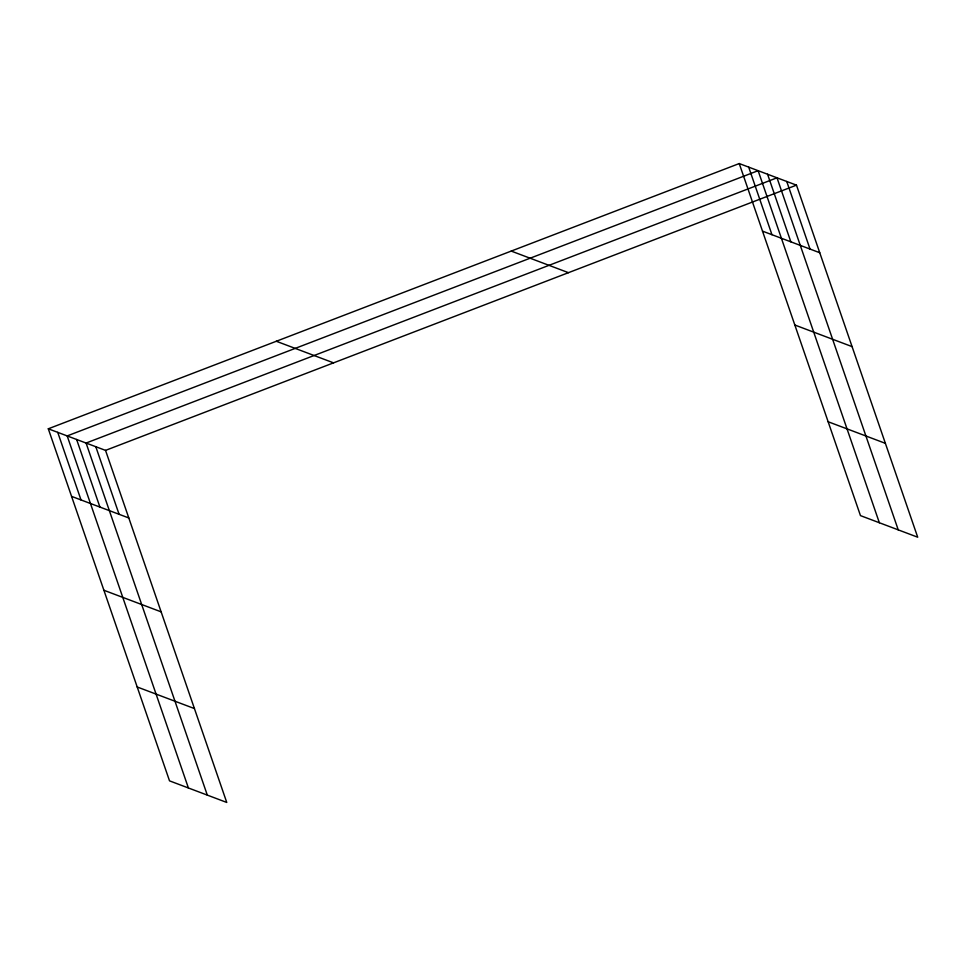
<?xml version="1.0" encoding="UTF-8"?>
<svg xmlns="http://www.w3.org/2000/svg" width="966" height="966" viewBox="0 0 966 966"><rect width="100%" height="100%" fill="white"/><g stroke="black" fill="none" stroke-linecap="round" stroke-linejoin="round"><path stroke-width="1.45" d="M48.3 428.795L105.536 450.385L226.756 802.444L169.521 780.854L48.3 428.795L739.232 163.556L796.479 185.146L917.7 537.205L860.465 515.615L739.232 163.556M105.536 450.385L796.479 185.146M762.512 231.14L819.748 252.73M794.837 325.023L852.072 346.613M511.231 251.088L568.467 272.678M828.14 421.744L885.375 443.334M276.312 341.264L333.548 362.854M71.569 496.379L128.816 517.969M103.893 590.262L161.141 611.852M137.196 686.983L194.444 708.573M786.747 181.475L810.015 249.059M898.235 529.863L777.014 177.804L86.083 443.044L207.304 795.103M767.572 174.242L790.84 241.826M879.35 522.739L758.129 170.68L67.185 435.92L188.406 787.978M748.686 167.118L771.955 234.702M95.803 446.715L119.084 514.298M76.628 439.482L99.909 507.065M57.743 432.357L81.011 499.941"/></g></svg>
